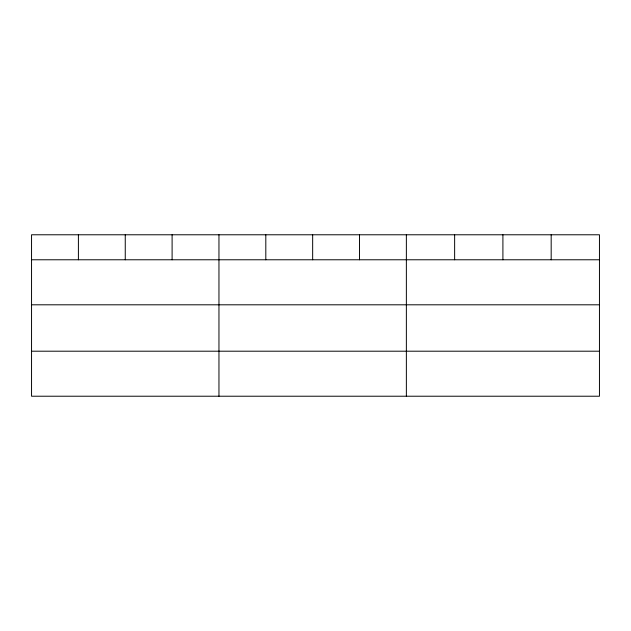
<?xml version="1.0" encoding="UTF-8"?>
<svg xmlns="http://www.w3.org/2000/svg" width="631" height="631" viewBox="0 0 631 631"><rect width="100%" height="100%" fill="white"/><g stroke="black" fill="none" stroke-linecap="round" stroke-linejoin="round"><path stroke-width="0.95" d="M599.45 304.805L599.45 234.779L31.55 234.779L31.55 396.221L599.45 396.221L599.45 304.805L31.55 304.805M31.55 259.775L599.45 259.775M31.55 351.199L599.45 351.199M551.178 234.779L551.178 259.775M502.907 234.779L502.907 259.775M454.635 234.779L454.635 259.775M406.364 234.779L406.364 396.221M359.512 234.779L359.512 259.775M312.66 234.779L312.66 259.775M265.809 234.779L265.809 259.775M218.957 234.779L218.957 396.221M172.105 234.779L172.105 259.775M125.254 234.779L125.254 259.775M78.402 234.779L78.402 259.775"/></g></svg>
